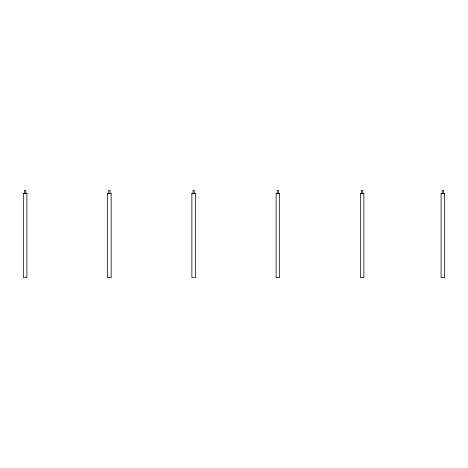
<?xml version="1.0" encoding="UTF-8"?>
<svg xmlns="http://www.w3.org/2000/svg" width="468" height="468" viewBox="0 0 468 468"><rect width="100%" height="100%" fill="white"/><g stroke="black" fill="none" stroke-linecap="round" stroke-linejoin="round"><path stroke-width="0.7" d="M23.4 193.489L24.5 193.489L24.5 190.341L25.816 190.341L25.816 193.489L26.91 193.489M107.64 193.489L108.74 193.489L108.74 190.341L110.056 190.341L110.056 193.489M191.88 193.489L192.974 193.489L192.974 190.341L194.29 190.341L194.29 193.489L195.39 193.489M276.12 193.489L277.22 193.489L277.22 190.341L278.536 190.341L278.536 193.489L279.63 193.489M360.36 193.489L361.46 193.489L361.46 190.341L362.776 190.341L362.776 193.489L363.87 193.489M441.09 193.489L442.184 193.489L442.184 190.347L443.5 190.341L443.5 193.489L444.6 193.489M26.91 193.413L23.4 193.413L23.4 277.653L26.91 277.653L26.91 193.413M111.15 193.413L107.64 193.413L107.64 277.653L111.15 277.653L111.15 193.413M195.39 193.413L191.88 193.413L191.88 277.653L195.39 277.653L195.39 193.413M279.63 193.413L276.12 193.413L276.12 277.653L279.63 277.653L279.63 193.413M363.87 193.413L360.36 193.413L360.36 277.653L363.87 277.653L363.87 193.413M444.6 193.413L441.09 193.419L441.09 277.653L444.6 277.659L444.6 193.413"/></g></svg>
